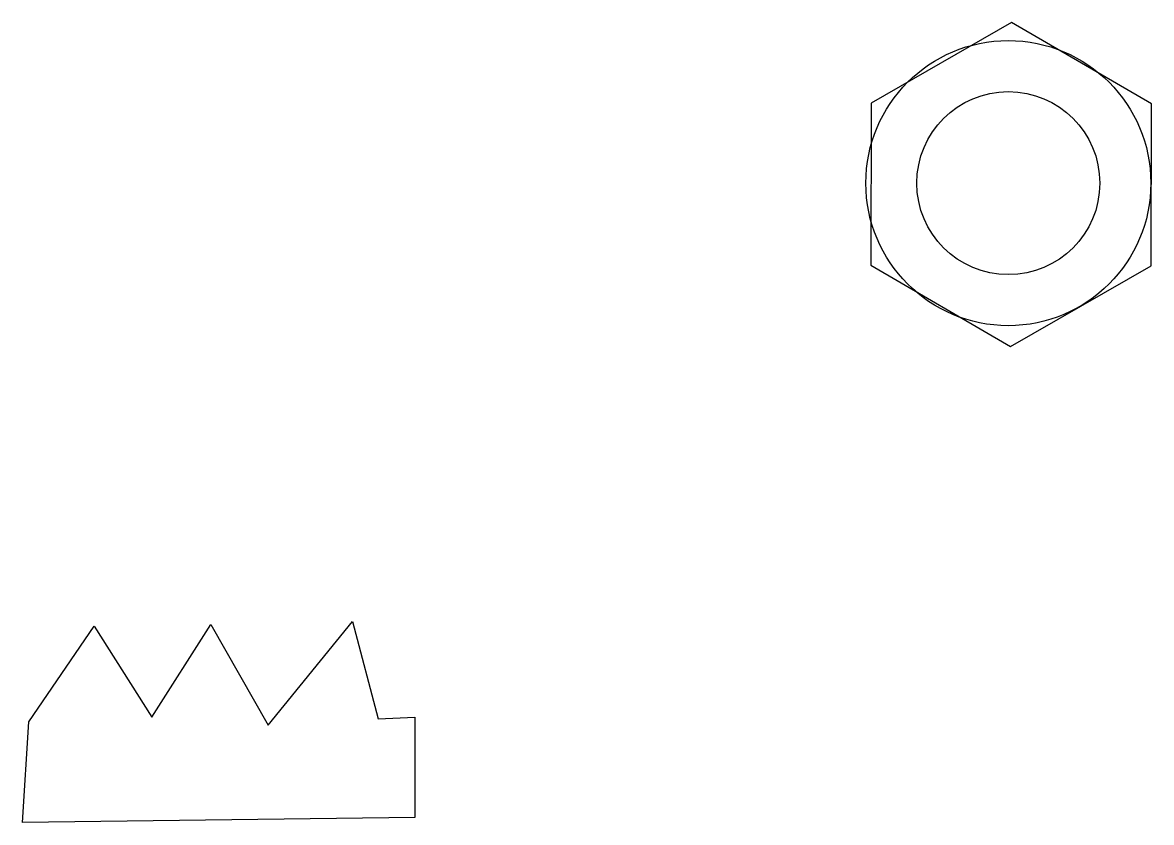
# Model space of a CAD drawing. Extents: x 55 to 429, y 38 to 303.
import ezdxf

# ---------------------------------------------------------------- set-up
doc = ezdxf.new("R2010")
doc.units = 0
doc.layers.get('0').update_dxf_attribs({"linetype": 'CONTINUOUS'})

msp = doc.modelspace()

# ---------------------------------------------------------------- linework, layer by layer
for points in [[(429.1, 275.76), (382.71, 302.7), (336.19, 276), (336.05, 222.35), (382.44, 195.42), (428.96, 222.12)], [(57.06, 71.06), (78.72, 102.76), (97.74, 72.64), (117.29, 103.29), (136.31, 70), (164.31, 104.34), (172.76, 72.12), (184.91, 72.64), (184.91, 39.36), (54.95, 37.78)]]:
    msp.add_lwpolyline(points, close=True)
for radius in [47.23, 30.32]:
    msp.add_circle((381.67, 249.53), radius)

doc.saveas('drawing.dxf')
